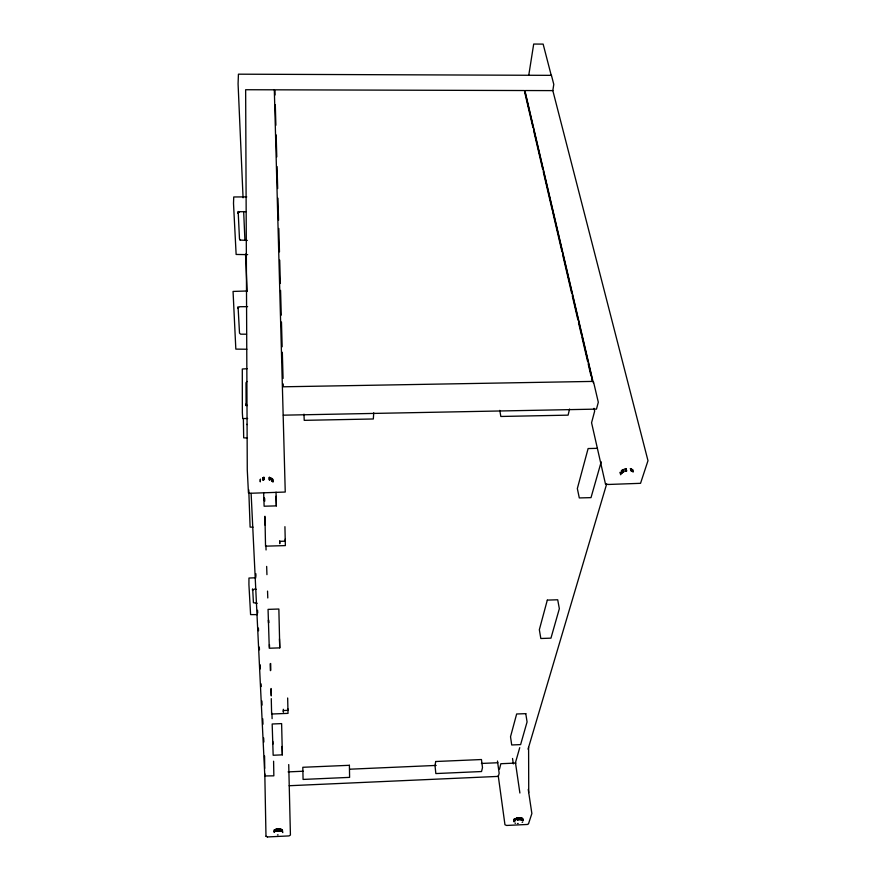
<?xml version="1.0" encoding="UTF-8"?>
<svg xmlns="http://www.w3.org/2000/svg" width="881" height="881" viewBox="0 0 881 881"><rect width="100%" height="100%" fill="white"/><g stroke="black" fill="none" stroke-linecap="round" stroke-linejoin="round"><path stroke-width="1.32" d="M252.495 589.07C251.735 592.186 254.345 587.506 256.272 589.389M238.013 212.057L237.98 213.235M237.826 307.282L237.782 308.438L239.489 306.731L247.616 306.632M349.394 765.303L302.811 767.285L303.075 779.432L349.603 777.372L349.394 765.259M373.731 412.815L373.324 418.982L304.22 420.347L303.967 414.147M528.743 75.381L533.699 44.05L543.137 44.105L551.275 75.535M552.816 90.666L553.786 84.378L551.451 75.348L238.432 74.18L238.079 83.805L243.068 197.818M569.578 409.037L568.091 415.149L500.826 416.471L499.791 410.37M513.986 821.841L513.887 819.495M547.288 600.17L539.337 629.717L540.835 638.505L550.955 638.152L559.347 608.694L557.706 599.774L547.31 600.104M601.216 461.831L591.008 497.633L579.302 497.93L577.341 488.559L588.112 448.55L597.439 448.341M238.002 212.96L239.577 211.726L245.92 211.682M525.77 713.654L516.651 713.984L510.528 736.725L511.707 744.974L520.616 744.599L527.069 721.935L525.781 713.61M519.735 747.661L515.462 762.649L519.889 793.021M528.049 749.169L606.679 483.922M528.567 823.592L531.871 813.537L528.248 789.442M620.653 474.76L620.158 472.227L620.852 474.396M514.163 821.433L514.119 819.231M621.634 473.427L621.424 470.696M522.741 821.951L522.136 822.402M528.512 823.669L527.554 824.451L506.652 825.453L504.967 824.792L498.228 775.632M514.548 821.037L514.526 818.89M622.338 472.822L621.766 470.421M514.801 820.839L514.669 818.801M274.101 832.06L274.652 831.741M514.945 820.751L514.823 818.702M246.977 381.451L246.019 382.761L246.107 405.667M239.015 211.814L238.52 212.123L239.577 211.726M515.44 820.475L515.341 818.449M262.879 480.189L263.045 477.645M275.29 831.488L275.665 829.373M625.466 471.258L625.103 468.791M276.293 831.223L276.249 829.23M517.466 819.815L516.96 817.92M626.765 470.928L625.962 468.582M276.722 829.142L276.381 831.201L276.48 829.175M517.709 819.77L517.191 817.865M518.182 819.693L517.422 817.821M276.854 831.113L276.81 829.12M277.24 831.058L277.052 829.087M518.424 819.66L517.907 817.744M277.989 831.003L277.339 831.047L277.207 829.076M518.667 819.638L518.149 817.711M519.151 819.605L518.391 817.689M518.182 823.471L517.554 823.493M267.417 836.95L289.012 835.915L290.422 835.056L288.726 764.565M289.166 785.731L498.338 776.392L499.153 773.331L497.479 761.019M288.109 771.888L303.196 771.227M349.801 769.201L436.183 765.424M481.422 763.453L497.875 762.737M515.947 763.056L500.86 763.717L499.505 769.124M282.074 746.482L282.361 754.852L273.154 755.248L272.174 723.995L281.623 723.609L282.361 754.852M519.394 819.594L518.876 817.656M278.231 830.992L277.944 829.01M278.11 834.88L277.471 834.891M279.464 638.879L279.773 647.865L269.278 648.24L268.055 609.377L278.859 609.024L279.773 647.865M257.428 614.608L250.589 614.608L248.927 584.698L248.96 578.046L255.919 577.749M257.197 603.309L253.42 602.692L252.704 589.301M253.023 527.157L250.116 527.113L248.761 489.847M608.342 484.473L640.542 483.317L647.987 460.686L552.827 90.611L525.34 90.534M276.017 496.278L276.359 505.892L264.124 506.212L263.639 492.699M247.66 418.508L242.716 418.53L242.352 412.76L242.297 369.018L247.176 368.699M247.462 438.011L243.685 437.846L243.376 418.706M283.308 415.171L596.47 409.114L598.309 402.232L593.574 382.046M246.856 349.239L235.833 349.118L233.058 291.435L247.198 290.983M278.484 830.981L278.198 828.999M246.515 334.207L240.612 334.174L239.511 333.139L238.079 306.896M519.636 819.583L519.118 817.645M247.671 254.631L236.13 254.455L233.509 203.39L233.74 196.97L246.746 196.892M247.341 240.414L240.128 240.061M274.2 89.807L245.645 89.73L247.275 469.892L248.453 492.942L250.567 493.272L285.246 492.039L274.321 89.884M275.004 89.818L524.569 90.534M275.015 90.809L275.026 95.005M278.726 830.981L278.44 828.988M520.098 819.594L519.35 817.645M279.035 828.999L279.222 831.003L278.693 828.999M520.33 819.605L519.823 817.645M279.31 831.014L279.277 829.021M520.77 819.649L520.043 817.656M279.552 831.025L280.158 831.102L279.971 829.087M608.231 484.462L605.511 484.176L591.569 422.748L594.664 411.097L594.025 408.321M520.979 819.671L520.484 817.7M521.189 819.704L520.704 817.722M247.341 405.579L245.843 404.159L245.953 405.469M521.75 819.837L520.902 817.755M269.057 479.771L269.223 477.359M280.797 831.223L280.422 829.164M515.55 823.272L514.956 823.085M280.995 831.279L280.753 829.241M631.677 471.148L630.675 468.626M281.446 831.422L281.402 829.428M632.118 471.324L631.358 468.857M522.389 820.068L521.871 818.02M632.371 471.445L631.523 468.923M266.04 836.256L267.361 836.917M271.987 481.015L271.789 478.438M632.921 471.776L632.657 469.628M272.449 481.378L271.943 478.548M240.15 240.084L239.478 238.85L238.167 211.462M272.846 481.764L272.603 479.099M523.017 820.541L522.576 818.427M273.011 481.973L272.791 479.297M247.065 424.631L246.9 424.301M523.05 820.574L522.664 818.504M632.47 469.474L633.131 471.93M630.499 468.582L631.082 470.972L630.378 468.549M625.818 468.604L626.402 471.005L625.598 468.659M625.466 468.692L625.818 471.148L625.246 468.758M623.407 469.441L623.781 471.93L623.208 469.529M623.087 469.595L623.473 472.095L622.9 469.694M622.779 469.76L623.175 472.26L622.592 469.87M622.482 469.936L622.878 472.436L622.305 470.047M621.667 470.498L622.096 473.02L621.523 470.619M525.098 91.536L593.287 382.772M524.702 90.6L592.495 380.361M524.547 91.58L532.972 127.624M533.589 130.3L542.641 169.02M543.269 171.685L552.31 210.416M552.938 213.081L561.99 251.801M562.607 254.477L571.659 293.197M572.287 295.862L577.903 319.902M578.52 322.567L581.328 334.582M581.956 337.258L587.572 361.287M588.2 363.963L591.008 375.978M591.625 378.654L592.274 381.418L283.297 386.792L283.219 383.94M282.823 832.6L282.349 829.935M521.64 817.942L522.092 819.947L521.475 817.887M521.64 819.804L521.178 817.81L521.387 819.748M512.533 758.464L513.326 763.904M520.275 817.678L520.638 819.627M519.592 817.645L519.955 819.594M518.634 817.667L519.008 819.616M517.665 817.788L518.039 819.715M516.729 817.975L517.092 819.903M515.165 818.526L515.264 820.563L514.922 818.647M514.273 819.088L514.427 821.136M265.985 836.234L264.807 773.859M255.831 573.674L255.953 576.394M257.571 610.269L257.704 612.978M258.419 628.076L258.551 630.796M259.322 647.106L259.454 649.826M260.17 664.781L260.358 668.866M261.073 683.821L261.205 686.541M261.888 701.001L262.086 705.097M262.736 718.764L263.001 724.237M263.65 737.904L263.848 742.011M251.118 493.36L264.818 775.963L273.848 775.831L273.595 761.217M243.663 211.539L244.929 240.37M245.524 254.091L247.143 291.148M264.19 497.842L264.289 500.584M264.884 517.037L265.181 525.274M265.919 545.846L266.062 549.964M266.657 566.417L266.943 574.654M267.538 591.107L267.78 597.968M268.573 619.916L268.672 622.658M269.454 644.606L269.553 647.348M270.148 663.8L270.39 670.661M271.029 688.49L271.282 695.351M271.921 713.181L272.108 718.665M268.441 620.257L268.54 622.955M272.813 741.461L272.901 744.137M275.301 104.63L275.885 125.267M276.16 134.903L276.777 156.917M277.052 166.553L277.68 188.567M277.956 198.192L278.572 220.206M278.814 228.465L279.475 251.856M279.706 260.104L280.367 283.495M280.565 290.378L281.27 315.145M281.468 322.017L282.162 346.784M282.327 352.29L283.065 378.434M284.926 526.673L285.367 545.603L265.533 546.165L264.95 516.255M287.658 697.994L288.021 713.368L271.623 714.017L271.271 698.633M279.673 540.835L279.751 543.687L279.695 541.33L285.29 541.176L285.257 539.084M276.039 492.16L276.359 505.892M283.308 709.271L283.374 712.134L283.341 710.527L287.966 710.339L287.944 708.908M282.228 829.858L282.316 831.873M281.149 829.34L281.38 831.4L280.962 829.285M280.202 829.12L280.378 831.135M279.751 829.065L279.927 831.069M279.508 829.032L279.695 831.036M272.185 478.724L272.317 481.257M278.936 828.999L278.98 830.992M271.689 478.372L271.744 480.839L271.425 478.207M277.702 829.021L277.834 831.014M277.449 829.043L277.581 831.025M276.579 829.164L276.612 831.157M269.905 477.546L269.949 480.013L269.707 477.48M269.575 477.447L269.619 479.914L269.366 477.392M276.028 829.274L275.841 831.323M275.456 829.428L275.412 831.444M274.354 829.891L274.332 831.917M274.211 829.979L274.244 831.972M270.676 663.481L270.797 670.243M271.117 689.162L271.227 695.924M264.685 498.481L264.718 501.212M264.069 477.337L263.893 479.87L263.86 477.392M263.727 477.425L263.551 479.958L263.507 477.491M263.375 477.535L263.21 480.068L263.177 477.601M264.575 756.008L264.729 768.364M260.446 479.187L260.28 481.863L260.247 479.396M528.732 792.614L528.6 747.286M435.71 761.514L435.005 765.468L435.842 773.562L481.533 771.536L482.491 767.604L481.455 759.532L435.71 761.514"/></g></svg>
